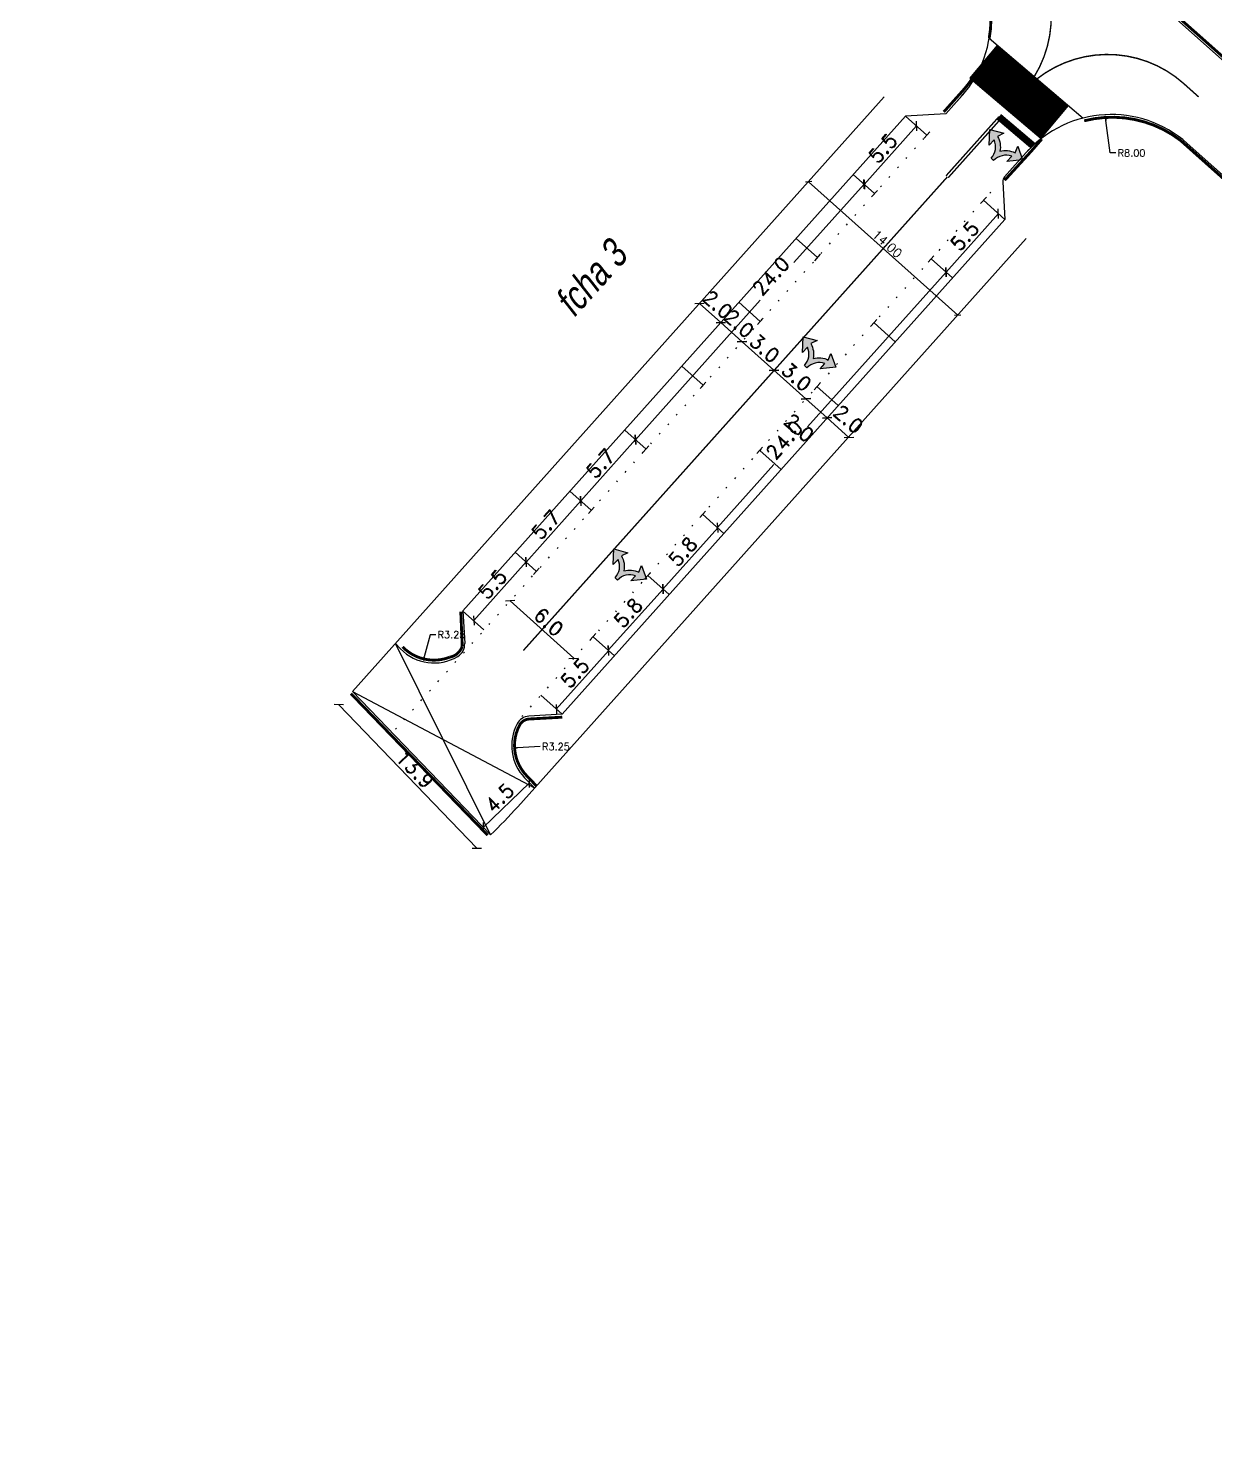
# Model space of a CAD drawing. Extents: x 183304 to 184528, y 666784 to 667526.
# Drawn here: x 184330.6 to 184413.7, y 667022.4 to 667121.3 of the extents above; entities that cross this region are included whole.
import ezdxf

# ---------------------------------------------------------------- set-up
doc = ezdxf.new("R2010")
doc.units = 0
for name, pattern in [('1-1', [2, 1, -1]), ('DOT2', [3.175, 0, -3.175]), ('zeva05_05', [1, 0.5, -0.5])]:
    doc.linetypes.add(name, pattern=pattern)
for name, color, linetype in [('D-15', 20, '1-1'), ('D-D13', 7, 'Continuous'), ('D-Dim', 7, 'Continuous'), ('d-han', 115, 'Continuous'), ('D-Kav-Parking', 9, 'DOT2'), ('D-MAAVAR', 7, 'Continuous'), ('D-Nativ', 7, '1-1'), ('D-Road', 7, 'Continuous'), ('stxt', 7, 'Continuous'), ('ZEVA-811', 8, 'zeva05_05')]:
    doc.layers.add(name, color=color, linetype=linetype)
doc.styles.add('MIR2', font='mirym.shx', dxfattribs={"width": 0.8, "oblique": 10})
doc.styles.add('r', font='romand')
doc.styles.add('ROMAND', font='romand')
doc.dimstyles.new('DDIM', dxfattribs={"dimscale": 1.35, "dimtxt": 0.75, "dimasz": 0.35, "dimexe": 0, "dimexo": 0.5, "dimgap": 0.15, "dimtad": 1, "dimdec": 1, "dimzin": 0, "dimdsep": 46, "dimtxsty": 'ROMAND', "dimblk1": 'OBLIQUE', "dimblk2": 'OBLIQUE', "dimsah": 1, "dimcen": 0.5, "dimse1": 1, "dimse2": 1, "dimadec": 0, "dimazin": 0, "dimtfac": 0.75, "dimtdec": 1, "dimtmove": 2, "dimatfit": 3, "dimldrblk": 'OBLIQUE', "dimfxl": 1, "dimtolj": 1, "dimtzin": 0, "dimarcsym": 0})
doc.dimstyles.new('RAD', dxfattribs={"dimtxt": 0.5, "dimasz": 0.4, "dimexe": 0.1, "dimexo": 0, "dimgap": 0.1, "dimtad": 1, "dimtih": 1, "dimtoh": 1, "dimzin": 0, "dimdsep": 46, "dimtxsty": 'r', "dimcen": 0.1, "dimdle": 0.3, "dimadec": 0, "dimazin": 0, "dimtfac": 0.4666666666666667, "dimtofl": 0, "dimtmove": 1, "dimatfit": 3, "dimfxl": 1, "dimtolj": 1, "dimtzin": 0, "dimarcsym": 0})
doc.dimstyles.new('tik', dxfattribs={"dimscale": 1.25, "dimtxt": 0.5, "dimasz": 0.25, "dimexe": 0, "dimexo": 0, "dimgap": 0.09, "dimtad": 1, "dimzin": 0, "dimdsep": 46, "dimtxsty": 'r', "dimblk1": 'OBLIQUE', "dimblk2": 'OBLIQUE', "dimsah": 1, "dimcen": 0.09, "dimse1": 1, "dimse2": 1, "dimclrd": 256, "dimclrt": 256, "dimadec": 0, "dimazin": 0, "dimtfac": 1, "dimtix": 1, "dimtmove": 2, "dimatfit": 3, "dimldrblk": 'OBLIQUE', "dimfxl": 1, "dimtolj": 1, "dimtzin": 0, "dimarcsym": 0})

# ---------------------------------------------------------------- blocks, each defined once
blk = doc.blocks.new('pk1')
for p, q in [((-0.2999999999592546, 2), (0.3000000000174623, 1.999999999970896)), ((0, 1.999999999970896), (0, 0))]:
    blk.add_line(p, q)
blk = doc.blocks.new('_Oblique')
at = {"color": 0, "linetype": 'ByBlock', "lineweight": -2}
blk.add_line((-0.5, -0.5), (0.5, 0.5), dxfattribs=at)
blk = doc.blocks.new('*D343')
at = {"layer": 'D-Dim', "lineweight": -2, "transparency": 16777216}
blk.add_line((184395.7377188577, 667101.2481316305), (184385.2944538977, 667110.5721837935), dxfattribs=at)
at = {"layer": 'DEFPOINTS', "color": 0, "transparency": 16777216}
for p in [(184385.1668212503, 667110.4292307586), (184385.2944538977, 667110.5721837935), (184395.6100862102, 667101.1051785953)]:
    blk.add_point(p, dxfattribs=at)
at = {"layer": 'D-Dim', "lineweight": -2, "transparency": 16777216, "xscale": 0.3125, "yscale": 0.3125, "zscale": 0.3125}
for p, rotation in [((184385.2944538977, 667110.5721837935), 138.2405903414393), ((184395.7377188577, 667101.2481316305), 318.2405903414393)]:
    blk.add_blockref('_Oblique', p, dxfattribs=dict(at, rotation=rotation))
at = {"layer": 'D-Dim', "transparency": 16777216, "insert": (184390.7991381549, 667106.2271856153), "char_height": 0.625, "attachment_point": 5, "rotation": 318.2405903414393, "style": 'r'}
blk.add_mtext('\\A1;14.00', dxfattribs=at)
blk = doc.blocks.new('DD-13RLL')
at = {"layer": 'D-D13'}
h = blk.add_hatch(color=256, dxfattribs=at)
edge = h.paths.add_edge_path()
edge.add_arc((1.408322515960874, -2.099999999999995), 1.650000000000013, 106.7310046829713, 148.5975807593116, ccw=False)
edge.add_line((0.9333225159608167, -0.5198496906939507), (0.7333225159608148, 0))
edge.add_line((0.7333225159608148, 0), (1.733322515960814, -0.5249999999999959))
edge.add_line((1.733322515960814, -0.5249999999999959), (0.9333225159608167, -1.449999999999999))
edge.add_line((0.9333225159608167, -1.449999999999999), (0.9333225159608167, -0.8999999999999968))
edge.add_arc((1.433322515960815, -2.099999999999997), 1.3, 112.6198649480403, 180)
edge.add_line((0.1333225159608151, -2.099999999999998), (-0.1333225159608151, -2.099999999999998))
edge.add_arc((-1.433322515960815, -2.099999999999997), 1.3, 0, 67.38013505195966)
edge.add_line((-0.9333225159608167, -0.8999999999999968), (-0.9333225159608167, -1.449999999999999))
edge.add_line((-0.9333225159608167, -1.449999999999999), (-1.733322515960814, -0.5249999999999959))
edge.add_line((-1.733322515960814, -0.5249999999999959), (-0.7333225159608148, 0))
edge.add_line((-0.7333225159608148, 0), (-0.9333225159608167, -0.5198496906939507))
edge.add_arc((-1.408322515960876, -2.09999999999999), 1.650000000000009, 31.40241924068829, 73.26899531702861, ccw=False)
at = {"layer": 'D-D13', "color": 7}
blk.add_lwpolyline([(-1.77635683940025e-15, -1.240274642087557, -0.1847369402133377), (0.9333225159608167, -0.5198496906939507), (0.7333225159608148, 0), (1.733322515960814, -0.5249999999999959), (0.9333225159608167, -1.449999999999999), (0.9333225159608167, -0.8999999999999968, 0.3027756377319952), (0.1333225159608151, -2.099999999999998), (-0.1333225159608151, -2.099999999999998, 0.3027756377319951), (-0.9333225159608167, -0.8999999999999968), (-0.9333225159608167, -1.449999999999999), (-1.733322515960814, -0.5249999999999959), (-0.7333225159608148, 0), (-0.9333225159608167, -0.5198496906939507, -0.1847369402133377)], format="xyb", close=True, dxfattribs=at)
blk = doc.blocks.new('*D346')
at = {"layer": 'D-Dim', "color": 0, "lineweight": -2, "transparency": 16777216}
for p, q in [((184406.4080979446, 667112.5939307857), (184406.1115457152, 667114.8745185614)), ((184406.8080979446, 667112.5939307857), (184406.4080979446, 667112.5939307857))]:
    blk.add_line(p, q, dxfattribs=at)
at = {"layer": 'D-Dim', "color": 0, "transparency": 16777216}
blk.add_solid([(184406.1776558086, 667114.8831150715), (184406.0454356217, 667114.8659220515), (184406.0599666552, 667115.2711791223)], dxfattribs=at)
at = {"layer": 'DEFPOINTS', "color": 0, "transparency": 16777216}
for p in [(184406.0599666552, 667115.2711791223), (184407.0915478549, 667107.3379679042)]:
    blk.add_point(p, dxfattribs=at)
at = {"layer": 'D-Dim', "color": 0, "transparency": 16777216, "insert": (184407.9080979447, 667112.5939307858), "char_height": 0.5, "attachment_point": 5, "style": 'r'}
blk.add_mtext('\\A1;R8.00', dxfattribs=at)
blk = doc.blocks.new('*D353')
at = {"layer": 'D-Dim', "color": 0, "lineweight": -2, "transparency": 16777216}
for p, q in [((184387.5688730279, 667151.1429420785), (184384.8624930271, 667147.5317760445)), ((184390.6212539804, 667151.1429420785), (184387.5688730279, 667151.1429420785)), ((184201.6088920196, 666903.147002746), (184201.8088920196, 666903.147002746)), ((184201.7088920196, 666903.0470027459), (184201.7088920196, 666903.247002746))]:
    blk.add_line(p, q, dxfattribs=at)
at = {"layer": 'D-Dim', "color": 0, "transparency": 16777216}
blk.add_solid([(184384.8091455539, 667147.5717571846), (184384.9158405003, 667147.4917949047), (184384.6226061876, 667147.2116912055)], dxfattribs=at)
at = {"layer": 'DEFPOINTS', "color": 0, "transparency": 16777216}
for p in [(184384.6226061876, 667147.2116912055), (184201.7088920195, 666903.1470027459)]:
    blk.add_point(p, dxfattribs=at)
at = {"layer": 'D-Dim', "color": 0, "transparency": 16777216, "insert": (184389.1450635043, 667151.4929420785), "char_height": 0.5, "attachment_point": 5, "style": 'r'}
blk.add_mtext('\\A1;R305.00', dxfattribs=at)
blk = doc.blocks.new('*D360')
at = {"layer": 'D-Dim', "color": 0, "lineweight": -2, "transparency": 16777216}
blk.add_line((184377.6497776806, 667102.0461885063), (184379.1402845443, 667100.7126258756), dxfattribs=at)
at = {"layer": 'DEFPOINTS', "color": 0, "transparency": 16777216}
for p in [(184377.4778582346, 667101.8540362155), (184379.1402845443, 667100.7126258756), (184378.9683650983, 667100.5204735849)]:
    blk.add_point(p, dxfattribs=at)
at = {"layer": 'D-Dim', "color": 0, "lineweight": -2, "transparency": 16777216, "xscale": 0.4725, "yscale": 0.4725, "zscale": 0.4725}
for p, rotation in [((184377.6497776806, 667102.0461885063), 138.180871419429), ((184379.1402845443, 667100.7126258756), 318.180871419429)]:
    blk.add_blockref('_Oblique', p, dxfattribs=dict(at, rotation=rotation))
at = {"layer": 'D-Dim', "color": 0, "transparency": 16777216, "insert": (184378.9351239778, 667101.9830624707), "char_height": 1.0125, "attachment_point": 5, "rotation": 318.180871419429, "style": 'ROMAND'}
blk.add_mtext('\\A1;2.0', dxfattribs=at)
blk = doc.blocks.new('*D361')
at = {"layer": 'D-Dim', "color": 0, "lineweight": -2, "transparency": 16777216}
blk.add_line((184379.1402845442, 667100.7126258755), (184380.6307914076, 667099.3790632451), dxfattribs=at)
at = {"layer": 'DEFPOINTS', "color": 0, "transparency": 16777216}
for p in [(184378.9683650983, 667100.5204735848), (184380.4886298808, 667099.2201710218), (184380.6307914076, 667099.3790632451)]:
    blk.add_point(p, dxfattribs=at)
at = {"layer": 'D-Dim', "color": 0, "lineweight": -2, "transparency": 16777216, "xscale": 0.4725, "yscale": 0.4725, "zscale": 0.4725}
for p, rotation in [((184379.1402845442, 667100.7126258755), 138.1808714213585), ((184380.6307914076, 667099.3790632451), 318.1808714213585)]:
    blk.add_blockref('_Oblique', p, dxfattribs=dict(at, rotation=rotation))
at = {"layer": 'D-Dim', "color": 0, "transparency": 16777216, "insert": (184380.4256308412, 667100.6494998401), "char_height": 1.0125, "attachment_point": 5, "rotation": 318.1808714213585, "style": 'ROMAND'}
blk.add_mtext('\\A1;2.0', dxfattribs=at)
blk = doc.blocks.new('*D362')
at = {"layer": 'D-Dim', "color": 0, "lineweight": -2, "transparency": 16777216}
blk.add_line((184380.6307914076, 667099.3790632453), (184382.8665517031, 667097.3787192994), dxfattribs=at)
at = {"layer": 'DEFPOINTS', "color": 0, "transparency": 16777216}
for p in [(184380.4848011703, 667099.2158917182), (184382.8665517034, 667097.3787192997), (184382.8665517031, 667097.3787192994)]:
    blk.add_point(p, dxfattribs=at)
at = {"layer": 'D-Dim', "color": 0, "lineweight": -2, "transparency": 16777216, "xscale": 0.4725, "yscale": 0.4725, "zscale": 0.4725}
for p, rotation in [((184380.6307914076, 667099.3790632453), 138.1808714213585), ((184382.8665517031, 667097.3787192994), 318.1808714213585)]:
    blk.add_blockref('_Oblique', p, dxfattribs=dict(at, rotation=rotation))
at = {"layer": 'D-Dim', "color": 0, "transparency": 16777216, "insert": (184382.2212528124, 667098.9070896421), "char_height": 1.0125, "attachment_point": 5, "rotation": 318.1808714213585, "style": 'ROMAND'}
blk.add_mtext('\\A1;3.0', dxfattribs=at)
blk = doc.blocks.new('*D363')
at = {"layer": 'D-Dim', "color": 0, "lineweight": -2, "transparency": 16777216}
blk.add_line((184382.8665517031, 667097.3787192993), (184385.1023119985, 667095.3783753536), dxfattribs=at)
at = {"layer": 'DEFPOINTS', "color": 0, "transparency": 16777216}
for p in [(184382.8665517034, 667097.3787192997), (184385.1023119988, 667095.378375354), (184385.1023119985, 667095.3783753536)]:
    blk.add_point(p, dxfattribs=at)
at = {"layer": 'D-Dim', "color": 0, "lineweight": -2, "transparency": 16777216, "xscale": 0.4725, "yscale": 0.4725, "zscale": 0.4725}
for p, rotation in [((184382.8665517031, 667097.3787192993), 138.1808714213585), ((184385.1023119985, 667095.3783753536), 318.1808714213585)]:
    blk.add_blockref('_Oblique', p, dxfattribs=dict(at, rotation=rotation))
at = {"layer": 'D-Dim', "color": 0, "transparency": 16777216, "insert": (184384.4570131078, 667096.9067456963), "char_height": 1.0125, "attachment_point": 5, "rotation": 318.1808714213585, "style": 'ROMAND'}
blk.add_mtext('\\A1;3.0', dxfattribs=at)
blk = doc.blocks.new('*D364')
at = {"layer": 'D-Dim', "color": 0, "lineweight": -2, "transparency": 16777216}
blk.add_line((184385.1023119984, 667095.3783753536), (184386.5928188623, 667094.0448127228), dxfattribs=at)
at = {"layer": 'DEFPOINTS', "color": 0, "transparency": 16777216}
for p in [(184385.1023119988, 667095.378375354), (184386.5928188626, 667094.0448127233), (184386.5928188623, 667094.0448127228)]:
    blk.add_point(p, dxfattribs=at)
at = {"layer": 'D-Dim', "color": 0, "lineweight": -2, "transparency": 16777216, "xscale": 0.4725, "yscale": 0.4725, "zscale": 0.4725}
for p, rotation in [((184385.1023119984, 667095.3783753536), 138.1808714213585), ((184386.5928188623, 667094.0448127228), 318.1808714213585)]:
    blk.add_blockref('_Oblique', p, dxfattribs=dict(at, rotation=rotation))
at = {"layer": 'D-Dim', "color": 0, "transparency": 16777216, "insert": (184384.6323564832, 667093.3533696587), "char_height": 1.0125, "attachment_point": 5, "rotation": 318.1808714213585, "style": 'ROMAND'}
blk.add_mtext('\\A1;2.0', dxfattribs=at)
blk = doc.blocks.new('*D365')
at = {"layer": 'D-Dim', "color": 0, "lineweight": -2, "transparency": 16777216}
blk.add_line((184386.5928188624, 667094.044812723), (184388.113648161, 667092.684120485), dxfattribs=at)
at = {"layer": 'DEFPOINTS', "color": 0, "transparency": 16777216}
for p in [(184386.5928188626, 667094.0448127233), (184388.113648161, 667092.684120485), (184388.1143362916, 667092.6848896003)]:
    blk.add_point(p, dxfattribs=at)
at = {"layer": 'D-Dim', "color": 0, "lineweight": -2, "transparency": 16777216, "xscale": 0.4725, "yscale": 0.4725, "zscale": 0.4725}
for p, rotation in [((184386.5928188624, 667094.044812723), 138.1808714213585), ((184388.113648161, 667092.684120485), 318.1808714213585)]:
    blk.add_blockref('_Oblique', p, dxfattribs=dict(at, rotation=rotation))
at = {"layer": 'D-Dim', "color": 0, "transparency": 16777216, "insert": (184388.0796359278, 667093.9597764784), "char_height": 1.0125, "attachment_point": 5, "rotation": 318.1808714213585, "style": 'ROMAND'}
blk.add_mtext('\\A1;2.0', dxfattribs=at)
blk = doc.blocks.new('*D448')
at = {"layer": 'D-Dim', "color": 0, "lineweight": -2, "transparency": 16777216}
blk.add_line((184394.9125203037, 667104.2475173505), (184398.5798789123, 667108.3453068408), dxfattribs=at)
at = {"layer": 'DEFPOINTS', "color": 0, "transparency": 16777216}
for p in [(184398.5798789123, 667108.3453068408), (184399.0289761338, 667107.94338269), (184395.3616175252, 667103.8455931996)]:
    blk.add_point(p, dxfattribs=at)
at = {"layer": 'D-Dim', "color": 0, "lineweight": -2, "transparency": 16777216, "xscale": 0.4725, "yscale": 0.4725, "zscale": 0.4725}
for p, rotation in [((184398.5798789123, 667108.3453068408), 48.17272256495676), ((184394.9125203037, 667104.2475173505), 228.1727225649568)]:
    blk.add_blockref('_Oblique', p, dxfattribs=dict(at, rotation=rotation))
at = {"layer": 'D-Dim', "color": 0, "transparency": 16777216, "insert": (184396.2180684561, 667106.7690684707), "char_height": 1.0125, "attachment_point": 5, "rotation": 48.172722564956764, "style": 'ROMAND'}
blk.add_mtext('\\A1;5.5', dxfattribs=at)
blk = doc.blocks.new('*D392')
at = {"layer": 'D-Dim', "color": 0, "lineweight": -2, "transparency": 16777216}
blk.add_line((184367.6205879326, 667073.6501768798), (184371.2879465412, 667077.7479663702), dxfattribs=at)
at = {"layer": 'DEFPOINTS', "color": 0, "transparency": 16777216}
for p in [(184371.2879465412, 667077.7479663702), (184371.7370437628, 667077.3460422192), (184368.0696851542, 667073.2482527288)]:
    blk.add_point(p, dxfattribs=at)
at = {"layer": 'D-Dim', "color": 0, "lineweight": -2, "transparency": 16777216, "xscale": 0.4725, "yscale": 0.4725, "zscale": 0.4725}
for p, rotation in [((184371.2879465412, 667077.7479663702), 48.17272256495676), ((184367.6205879326, 667073.6501768798), 228.1727225649568)]:
    blk.add_blockref('_Oblique', p, dxfattribs=dict(at, rotation=rotation))
at = {"layer": 'D-Dim', "color": 0, "transparency": 16777216, "insert": (184368.9261360849, 667076.171728), "char_height": 1.0125, "attachment_point": 5, "rotation": 48.172722564956764, "style": 'ROMAND'}
blk.add_mtext('\\A1;5.5', dxfattribs=at)
blk = doc.blocks.new('*D393')
at = {"layer": 'D-Dim', "color": 0, "lineweight": -2, "transparency": 16777216}
for p, q in [((184394.9125202935, 667104.2475173598), (184385.2224759962, 667093.4166658041)), ((184378.9114710565, 667086.3626673317), (184382.8628336714, 667090.7792231918))]:
    blk.add_line(p, q, dxfattribs=at)
at = {"layer": 'DEFPOINTS', "color": 0, "transparency": 16777216}
for p in [(184394.9125203038, 667104.2475173506), (184394.9125202935, 667104.2475173598), (184378.9114710668, 667086.3626673225)]:
    blk.add_point(p, dxfattribs=at)
at = {"layer": 'D-Dim', "color": 0, "lineweight": -2, "transparency": 16777216, "xscale": 0.4725, "yscale": 0.4725, "zscale": 0.4725}
for p, rotation in [((184394.9125202935, 667104.2475173598), 48.18193857000025), ((184378.9114710565, 667086.3626673317), 228.1819385700003)]:
    blk.add_blockref('_Oblique', p, dxfattribs=dict(at, rotation=rotation))
at = {"layer": 'D-Dim', "color": 0, "transparency": 16777216, "insert": (184383.5969808496, 667092.496675902), "char_height": 1.0125, "attachment_point": 5, "rotation": 48.18193857000025, "style": 'ROMAND'}
blk.add_mtext('\\A1;24.0', dxfattribs=at)
blk = doc.blocks.new('*D394')
at = {"layer": 'D-Dim', "color": 0, "lineweight": -2, "transparency": 16777216}
for p, q in [((184389.1712756712, 667110.4039048743), (184384.2603939892, 667104.9150716645)), ((184373.1685241057, 667092.5178225106), (184381.9007025419, 667102.2776730016))]:
    blk.add_line(p, q, dxfattribs=at)
at = {"layer": 'DEFPOINTS', "color": 0, "transparency": 16777216}
for p in [(184388.4158370061, 667111.0797989597), (184389.1712756712, 667110.4039048743), (184372.4130854406, 667093.193716596)]:
    blk.add_point(p, dxfattribs=at)
at = {"layer": 'D-Dim', "color": 0, "lineweight": -2, "transparency": 16777216, "xscale": 0.4725, "yscale": 0.4725, "zscale": 0.4725}
for p, rotation in [((184389.1712756712, 667110.4039048743), 48.18087142178092), ((184373.1685241057, 667092.5178225106), 228.1808714217809)]:
    blk.add_blockref('_Oblique', p, dxfattribs=dict(at, rotation=rotation))
at = {"layer": 'D-Dim', "color": 0, "transparency": 16777216, "insert": (184382.6597653602, 667103.9728485317), "char_height": 1.0125, "attachment_point": 5, "rotation": 48.180871421780914, "style": 'ROMAND'}
blk.add_mtext('\\A1;24.0', dxfattribs=at)
blk = doc.blocks.new('*D395')
at = {"layer": 'D-Dim', "color": 0, "lineweight": -2, "transparency": 16777216}
blk.add_line((184364.3886863984, 667081.240366139), (184368.8389001917, 667077.21599076), dxfattribs=at)
at = {"layer": 'DEFPOINTS', "color": 0, "transparency": 16777216}
for p in [(184364.3531111499, 667081.2010265032), (184368.8033249433, 667077.1766511243), (184368.8389001917, 667077.21599076)]:
    blk.add_point(p, dxfattribs=at)
at = {"layer": 'D-Dim', "color": 0, "lineweight": -2, "transparency": 16777216, "xscale": 0.4725, "yscale": 0.4725, "zscale": 0.4725}
for p, rotation in [((184364.3886863984, 667081.240366139), 137.8766279136039), ((184368.8389001917, 667077.21599076), 317.8766279136039)]:
    blk.add_blockref('_Oblique', p, dxfattribs=dict(at, rotation=rotation))
at = {"layer": 'D-Dim', "color": 0, "transparency": 16777216, "insert": (184367.0891726367, 667079.7538599538), "char_height": 1.0125, "attachment_point": 5, "rotation": 317.8766279136039, "style": 'ROMAND'}
blk.add_mtext('\\A1;6.0', dxfattribs=at)
blk = doc.blocks.new('*D449')
at = {"layer": 'D-Dim', "color": 0, "lineweight": -2, "transparency": 16777216}
blk.add_line((184362.5053953295, 667065.3747181178), (184365.7441029166, 667068.4989443279), dxfattribs=at)
at = {"layer": 'DEFPOINTS', "color": 0, "transparency": 16777216}
for p in [(184365.6426585974, 667068.6041058829), (184365.7441029166, 667068.4989443279), (184362.4039510103, 667065.4798796726)]:
    blk.add_point(p, dxfattribs=at)
at = {"layer": 'D-Dim', "color": 0, "lineweight": -2, "transparency": 16777216, "xscale": 0.4725, "yscale": 0.4725, "zscale": 0.4725}
for p, rotation in [((184365.7441029166, 667068.4989443279), 43.96925029997447), ((184362.5053953295, 667065.3747181178), 223.9692502999745)]:
    blk.add_blockref('_Oblique', p, dxfattribs=dict(at, rotation=rotation))
at = {"layer": 'D-Dim', "color": 0, "transparency": 16777216, "insert": (184363.6326836923, 667067.446927463), "char_height": 1.0125, "attachment_point": 5, "rotation": 43.96925029997447, "style": 'ROMAND'}
blk.add_mtext('\\A1;4.5', dxfattribs=at)
blk = doc.blocks.new('*D450')
at = {"layer": 'D-Dim', "color": 0, "lineweight": -2, "transparency": 16777216}
blk.add_line((184362.0592394322, 667063.9258138465), (184352.3927164455, 667073.9645281333), dxfattribs=at)
at = {"layer": 'DEFPOINTS', "color": 0, "transparency": 16777216}
for p in [(184353.3480594948, 667074.8844512712), (184352.3927164455, 667073.9645281333), (184363.0145824815, 667064.8457369844)]:
    blk.add_point(p, dxfattribs=at)
at = {"layer": 'D-Dim', "color": 0, "lineweight": -2, "transparency": 16777216, "xscale": 0.4725, "yscale": 0.4725, "zscale": 0.4725}
for p, rotation in [((184352.3927164455, 667073.9645281333), 133.917929533814), ((184362.0592394322, 667063.9258138465), 313.917929533814)]:
    blk.add_blockref('_Oblique', p, dxfattribs=dict(at, rotation=rotation))
at = {"layer": 'D-Dim', "color": 0, "transparency": 16777216, "insert": (184357.7365147255, 667069.4367793216), "char_height": 1.0125, "attachment_point": 5, "rotation": 313.917929533814, "style": 'ROMAND'}
blk.add_mtext('\\A1;13.9', dxfattribs=at)
blk = doc.blocks.new('*D396')
at = {"layer": 'D-Dim', "color": 0, "lineweight": -2, "transparency": 16777216}
blk.add_line((184371.2585078786, 667077.7753547351), (184375.0950142271, 667082.0621445128), dxfattribs=at)
at = {"layer": 'DEFPOINTS', "color": 0, "transparency": 16777216}
for p in [(184375.0950142271, 667082.0621445128), (184375.5441114487, 667081.6602203618), (184371.7076051002, 667077.3734305841)]:
    blk.add_point(p, dxfattribs=at)
at = {"layer": 'D-Dim', "color": 0, "lineweight": -2, "transparency": 16777216, "xscale": 0.4725, "yscale": 0.4725, "zscale": 0.4725}
for p, rotation in [((184375.0950142271, 667082.0621445128), 48.1727225647419), ((184371.2585078786, 667077.7753547351), 228.1727225647419)]:
    blk.add_blockref('_Oblique', p, dxfattribs=dict(at, rotation=rotation))
at = {"layer": 'D-Dim', "color": 0, "transparency": 16777216, "insert": (184372.6486299009, 667080.3914059991), "char_height": 1.0125, "attachment_point": 5, "rotation": 48.1727225647419, "style": 'ROMAND'}
blk.add_mtext('\\A1;5.8', dxfattribs=at)
blk = doc.blocks.new('*D397')
at = {"layer": 'D-Dim', "color": 0, "lineweight": -2, "transparency": 16777216}
blk.add_line((184365.5004776055, 667083.948512429), (184369.3346152046, 667088.2326554417), dxfattribs=at)
at = {"layer": 'DEFPOINTS', "color": 0, "transparency": 16777216}
for p in [(184369.3346152046, 667088.2326554417), (184369.7837124262, 667087.8307312907), (184365.9495748271, 667083.546588278)]:
    blk.add_point(p, dxfattribs=at)
at = {"layer": 'D-Dim', "color": 0, "lineweight": -2, "transparency": 16777216, "xscale": 0.4725, "yscale": 0.4725, "zscale": 0.4725}
for p, rotation in [((184369.3346152046, 667088.2326554417), 48.17272256485176), ((184365.5004776055, 667083.948512429), 228.1727225648518)]:
    blk.add_blockref('_Oblique', p, dxfattribs=dict(at, rotation=rotation))
at = {"layer": 'D-Dim', "color": 0, "transparency": 16777216, "insert": (184366.8894152531, 667086.5632403104), "char_height": 1.0125, "attachment_point": 5, "rotation": 48.17272256485176, "style": 'ROMAND'}
blk.add_mtext('\\A1;5.7', dxfattribs=at)
blk = doc.blocks.new('*D398')
at = {"layer": 'D-Dim', "color": 0, "lineweight": -2, "transparency": 16777216}
blk.add_line((184361.84630397, 667079.865455407), (184365.5136625786, 667083.9632448973), dxfattribs=at)
at = {"layer": 'DEFPOINTS', "color": 0, "transparency": 16777216}
for p in [(184365.5136625786, 667083.9632448973), (184365.9627598003, 667083.5613207463), (184362.2954011916, 667079.463531256)]:
    blk.add_point(p, dxfattribs=at)
at = {"layer": 'D-Dim', "color": 0, "lineweight": -2, "transparency": 16777216, "xscale": 0.4725, "yscale": 0.4725, "zscale": 0.4725}
for p, rotation in [((184365.5136625786, 667083.9632448973), 48.17272256495676), ((184361.84630397, 667079.865455407), 228.1727225649568)]:
    blk.add_blockref('_Oblique', p, dxfattribs=dict(at, rotation=rotation))
at = {"layer": 'D-Dim', "color": 0, "transparency": 16777216, "insert": (184363.1518521223, 667082.387006527), "char_height": 1.0125, "attachment_point": 5, "rotation": 48.172722564956764, "style": 'ROMAND'}
blk.add_mtext('\\A1;5.5', dxfattribs=at)
blk = doc.blocks.new('*D451')
at = {"layer": 'D-Dim', "color": 0, "lineweight": -2, "transparency": 16777216}
blk.add_line((184366.4979853774, 667071.0350222945), (184364.9005149205, 667070.9450882106), dxfattribs=at)
at = {"layer": 'D-Dim', "color": 0, "transparency": 16777216}
blk.add_solid([(184364.896767667, 667071.0116494796), (184364.904262174, 667070.8785269416), (184364.5011473063, 667070.9226046896)], dxfattribs=at)
at = {"layer": 'DEFPOINTS', "color": 0, "transparency": 16777216}
for p in [(184364.5011473063, 667070.9226046896), (184367.7460091718, 667071.1052832975)]:
    blk.add_point(p, dxfattribs=at)
at = {"layer": 'D-Dim', "color": 0, "transparency": 16777216, "insert": (184367.5979853774, 667071.0350222944), "char_height": 0.5, "attachment_point": 5, "style": 'r'}
blk.add_mtext('\\A1;R3.25', dxfattribs=at)
blk = doc.blocks.new('*D399')
at = {"layer": 'D-Dim', "color": 0, "lineweight": -2, "transparency": 16777216}
for p, q in [((184358.7851416271, 667078.8634772002), (184358.3745509721, 667077.3170570392)), ((184359.1851416271, 667078.8634772002), (184358.7851416271, 667078.8634772002))]:
    blk.add_line(p, q, dxfattribs=at)
at = {"layer": 'D-Dim', "color": 0, "transparency": 16777216}
blk.add_solid([(184358.3101167988, 667077.3341649831), (184358.4389851455, 667077.2999490952), (184358.2719033084, 667076.9304519991)], dxfattribs=at)
at = {"layer": 'DEFPOINTS', "color": 0, "transparency": 16777216}
for p in [(184359.1059155763, 667080.071617951), (184358.2719033084, 667076.9304519991)]:
    blk.add_point(p, dxfattribs=at)
at = {"layer": 'D-Dim', "color": 0, "transparency": 16777216, "insert": (184360.285141627, 667078.8634772002), "char_height": 0.5, "attachment_point": 5, "style": 'r'}
blk.add_mtext('\\A1;R3.25', dxfattribs=at)
blk = doc.blocks.new('*D400')
at = {"layer": 'D-Dim', "color": 0, "lineweight": -2, "transparency": 16777216}
blk.add_line((184389.1884541596, 667110.3895846828), (184392.8558127682, 667114.487374173), dxfattribs=at)
at = {"layer": 'DEFPOINTS', "color": 0, "transparency": 16777216}
for p in [(184392.8558127682, 667114.487374173), (184393.3049099898, 667114.085450022), (184389.6375513813, 667109.9876605318)]:
    blk.add_point(p, dxfattribs=at)
at = {"layer": 'D-Dim', "color": 0, "lineweight": -2, "transparency": 16777216, "xscale": 0.4725, "yscale": 0.4725, "zscale": 0.4725}
for p, rotation in [((184392.8558127682, 667114.487374173), 48.17272256495676), ((184389.1884541596, 667110.3895846828), 228.1727225649568)]:
    blk.add_blockref('_Oblique', p, dxfattribs=dict(at, rotation=rotation))
at = {"layer": 'D-Dim', "color": 0, "transparency": 16777216, "insert": (184390.4940023119, 667112.911135803), "char_height": 1.0125, "attachment_point": 5, "rotation": 48.172722564956764, "style": 'ROMAND'}
blk.add_mtext('\\A1;5.5', dxfattribs=at)
blk = doc.blocks.new('*D401')
at = {"layer": 'D-Dim', "color": 0, "lineweight": -2, "transparency": 16777216}
blk.add_line((184369.3299637689, 667088.237751556), (184373.164101368, 667092.5218945687), dxfattribs=at)
at = {"layer": 'DEFPOINTS', "color": 0, "transparency": 16777216}
for p in [(184373.164101368, 667092.5218945687), (184373.6131985897, 667092.1199704176), (184369.7790609906, 667087.8358274049)]:
    blk.add_point(p, dxfattribs=at)
at = {"layer": 'D-Dim', "color": 0, "lineweight": -2, "transparency": 16777216, "xscale": 0.4725, "yscale": 0.4725, "zscale": 0.4725}
for p, rotation in [((184373.164101368, 667092.5218945687), 48.17272256485176), ((184369.3299637689, 667088.237751556), 228.1727225648518)]:
    blk.add_blockref('_Oblique', p, dxfattribs=dict(at, rotation=rotation))
at = {"layer": 'D-Dim', "color": 0, "transparency": 16777216, "insert": (184370.7189014166, 667090.8524794374), "char_height": 1.0125, "attachment_point": 5, "rotation": 48.17272256485176, "style": 'ROMAND'}
blk.add_mtext('\\A1;5.7', dxfattribs=at)
blk = doc.blocks.new('*D402')
at = {"layer": 'D-Dim', "color": 0, "lineweight": -2, "transparency": 16777216}
blk.add_line((184375.0932956345, 667082.0602242122), (184378.9298019831, 667086.3470139902), dxfattribs=at)
at = {"layer": 'DEFPOINTS', "color": 0, "transparency": 16777216}
for p in [(184378.9298019831, 667086.3470139902), (184379.3788992047, 667085.9450898392), (184375.5423928561, 667081.6583000612)]:
    blk.add_point(p, dxfattribs=at)
at = {"layer": 'D-Dim', "color": 0, "lineweight": -2, "transparency": 16777216, "xscale": 0.4725, "yscale": 0.4725, "zscale": 0.4725}
for p, rotation in [((184378.9298019831, 667086.3470139902), 48.1727225647419), ((184375.0932956345, 667082.0602242122), 228.1727225647419)]:
    blk.add_blockref('_Oblique', p, dxfattribs=dict(at, rotation=rotation))
at = {"layer": 'D-Dim', "color": 0, "transparency": 16777216, "insert": (184376.4834176569, 667084.6762754762), "char_height": 1.0125, "attachment_point": 5, "rotation": 48.1727225647419, "style": 'ROMAND'}
blk.add_mtext('\\A1;5.8', dxfattribs=at)

msp = doc.modelspace()

# ---------------------------------------------------------------- linework, layer by layer
at = {"layer": 'D-15', "const_width": 0.2, "flags": 128}
for points in [[(184403.7059153237, 667128.7312485242), (184416.9952346026, 667116.9349415147)], [(184426.3569052999, 667100.0815795728), (184411.3448715915, 667113.4651451493)], [(184353.2417635389, 667074.7378550624), (184362.8152740409, 667064.8278656648)]]:
    msp.add_lwpolyline(points, dxfattribs=at)
for points in [[(184397.9376900933, 667120.6194738141, 0.06407441732350506), (184398.0374539728, 667122.4670268762, 0.06407441732350506)], [(184394.758153047, 667115.4689933311), (184396.0917156771, 667116.9595001943, 0.0316268978028741), (184396.7012741771, 667117.7342176912, 0.0316268978028741)], [(184411.3448715915, 667113.4651451493, 0.2312803817717906), (184404.5894480269, 667114.8446552161, 0.1241995271753059)], [(184360.9318978117, 667080.4865247482), (184361.0366477529, 667078.0654262004, -0.2773228706461112), (184360.1481227847, 667077.2883596304, -0.3016903947406786), (184356.8545955087, 667078.0188761195)], [(184368.0361076127, 667073.0921048718), (184365.7164957307, 667072.9631952577, 0.2620530661735637), (184365.0550647849, 667072.5410124874, 0.3249181508833404), (184365.5489901952, 667068.9897201061), (184366.2386884768, 667068.2734662882)]]:
    msp.add_lwpolyline(points, format="xyb", dxfattribs=at)
at = {"layer": 'D-15', "const_width": 0.2}
msp.add_lwpolyline([(184401.619151547, 667113.561772027, 0.09588197221947302), (184401.619151547, 667113.561772027), (184400.8613376416, 667112.6920997777), (184399.0198397929, 667110.6782714183)], format="xyb", dxfattribs=at)
at = {"layer": 'D-Dim'}
for p, q in [((184393.5736411033, 667113.8451302048), (184392.0831342399, 667115.1786928349)), ((184389.9063438699, 667109.7462363294), (184388.4158370064, 667111.0797989595)), ((184391.3623560125, 667099.3756668553), (184389.8718491487, 667100.7092294858)), ((184387.3616681211, 667094.9041462642), (184385.8711612573, 667096.2377088948)), ((184383.3609802297, 667090.4326256731), (184381.8704733659, 667091.7661883037)), ((184370.0695997419, 667087.5749467319), (184368.5790928783, 667088.9085093624)), ((184379.3602923383, 667085.9611050821), (184377.8697854745, 667087.2946677126)), ((184366.22060714, 667083.3076675003), (184364.7301002764, 667084.6412301308)), ((184366.22060714, 667083.3076675005), (184364.7301002764, 667084.6412301309)), ((184362.5533099062, 667079.2087736254), (184361.0628030426, 667080.5423362559)), ((184371.6923072132, 667077.3906906159), (184370.2018003494, 667078.7242532464)), ((184371.6923072132, 667077.3906906159), (184370.2018003496, 667078.7242532462)), ((184371.6923072131, 667077.3906906159), (184370.2018003496, 667078.7242532462)), ((184368.0250099795, 667073.2917967407), (184366.5345031159, 667074.6253593711))]:
    msp.add_line(p, q, dxfattribs=at)
at = {"layer": 'd-han'}
for p, q in [((184397.5384078949, 667109.2780497054), (184399.028914759, 667107.9444870747)), ((184393.8711106613, 667105.1791558302), (184395.3616175253, 667103.8455931995))]:
    msp.add_line(p, q, dxfattribs=at)
at = {"layer": 'D-Kav-Parking', "ltscale": 0.25}
for p, q in [((184356.3551335187, 667072.2464532894), (184393.5736411033, 667113.8451302048)), ((184398.0451616945, 667109.8444423137), (184365.1692031982, 667073.099380125))]:
    msp.add_line(p, q, dxfattribs=at)
at = {"layer": 'D-MAAVAR'}
for p, q in [((184397.9376900933, 667120.6194738141, 19), (184404.5182086571, 667115.0364032971, 19)), ((184397.9376900933, 667120.6194738141, 19), (184404.5182086573, 667115.0364032971, 19)), ((184396.8143403175, 667117.6382896531, 19), (184401.5766608291, 667113.5978221762, 19)), ((184397.6734425462, 667116.909406621, 19), (184401.5766608291, 667113.5978221761, 19))]:
    msp.add_line(p, q, dxfattribs=at)
at = {"layer": 'D-MAAVAR', "const_width": 0.5, "elevation": 19, "flags": 128}
msp.add_lwpolyline([(184398.6131980264, 667115.128530132), (184401.0084365237, 667113.0963520742)], dxfattribs=at)
at = {"layer": 'D-Nativ', "const_width": 0.1, "flags": 128}
for points in [[(184401.094553307, 667117.9411149942, 0.2726189152779098), (184401.2550293055, 667126.0598253143, 0.2726189152779098)], [(184401.2839903905, 667117.7803920079, -0.3638344380823364), (184411.560391945, 667117.4515416885), (184412.5987168841, 667116.5225480886)]]:
    msp.add_lwpolyline(points, format="xyb", dxfattribs=at)
at = {"layer": 'D-Nativ', "linetype": 'Continuous', "const_width": 0.1, "flags": 128}
for points in [[(184394.9154975798, 667110.9956549527), (184398.6114437853, 667115.1265694379)], [(184395.0645482662, 667110.8622986898), (184398.7640029539, 667114.9971345632)]]:
    msp.add_lwpolyline(points, dxfattribs=at)
at = {"layer": 'D-Nativ', "const_width": 0.1, "flags": 128}
msp.add_lwpolyline([(184365.3162094864, 667077.7629135349), (184395.0121751298, 667110.9238523287)], dxfattribs=at)
at = {"layer": 'D-Road'}
for p, q in [((184418.927035296, 667114.958656053), (184410.8337754861, 667122.1478767875)), ((184353.3480594948, 667074.8844512712), (184390.5926273762, 667116.5122554654)), ((184394.9072037334, 667115.335637068), (184396.0017804257, 667116.5590322318)), ((184394.9072037334, 667115.335637068), (184392.0831342399, 667115.1786928349)), ((184368.0250099794, 667073.2917967406), (184399.028914759, 667107.9444870746)), ((184364.9247502514, 667066.827189675), (184400.5194216226, 667106.6109244442)), ((184361.0800429059, 667080.5269116792), (184361.2060468935, 667078.2595839124)), ((184356.7105286906, 667077.8801506644), (184356.3568996098, 667078.2473955684)), ((184353.3480594948, 667074.8844512712), (184363.0145824815, 667064.8457369844)), ((184368.0250099795, 667073.2917967407), (184365.7053980976, 667073.1628871269)), ((184365.4049233771, 667068.850994651), (184366.0946216587, 667068.1347408331))]:
    msp.add_line(p, q, dxfattribs=at)
at = {"layer": 'D-Road', "flags": 128}
for points in [[(184394.9072037334, 667115.335637068), (184396.2407663634, 667116.8261439312)], [(184392.0831342399, 667115.1786928349), (184361.0800429059, 667080.5269116792)], [(184426.5286098717, 667100.1808260521), (184411.8006274138, 667113.2636529173)]]:
    msp.add_lwpolyline(points, dxfattribs=at)
msp.add_lwpolyline([(184400.7122869552, 667112.8254560408), (184399.0100654576, 667110.9229036089, 0.1989123673243522), (184398.8834625011, 667110.5617688685), (184399.028914759, 667107.9444870747)], format="xyb", dxfattribs=at)
at = {"layer": 'D-Road'}
for centre, radius, start, end in [((184390.0397529711, 667121.8932827538), 8.000000000074643, 318.1808714213585, 48.38540138352044), ((184406.4876936099, 667107.2826217022), 8, 48.38490943133659, 138.1808714224704), ((184359.0516144851, 667080.1344393111), 3.25, 223.9179295286828, 300.9149953693578), ((184360.2075875486, 667078.2040957467), 1, 300.9149953693578, 3.180871417291432), ((184365.7608862634, 667072.1644277818), 1, 93.18087142385873, 151.918249875863), ((184367.7460091718, 667071.1052832975), 3.25, 151.918249875863, 223.9179295275262), ((184337.3503732713, 667091.4980983362), 37.00000000005749, 313.917929529884, 318.1808714224704)]:
    msp.add_arc(centre, radius, start, end, dxfattribs=at)
at = {"layer": 'stxt'}
for p, q in [((184363.0145824815, 667064.8457369844), (184356.3568996098, 667078.2473955684)), ((184353.3512220904, 667074.8879860662), (184366.0946216587, 667068.1347408333))]:
    msp.add_line(p, q, dxfattribs=at)
at = {"layer": 'ZEVA-811', "const_width": 3}
msp.add_lwpolyline([(184402.5617245323, 667114.7427912786), (184397.4933566541, 667118.9874623641)], dxfattribs=at)

# ---------------------------------------------------------------- block references
at = {"layer": 'D-Dim'}
for p, rotation in [((184392.0831342399, 667115.1786928349), 228.1808714220586), ((184388.4158370064, 667111.0797989595), 228.1808714220586), ((184399.0283932541, 667107.9439041949), 48.1808714219609), ((184384.415149115, 667106.6082783685), 228.1808714220586), ((184395.3616175253, 667103.8455931995), 48.1808714219609), ((184380.4144612236, 667102.1367577775), 228.1808714220586), ((184391.3623560127, 667099.375666855), 48.1808714219609), ((184376.4137733322, 667097.6652371865), 228.1808714220586), ((184387.3616681211, 667094.9041462642), 48.1808714219609), ((184372.4130854408, 667093.1937165955), 228.1808714220586), ((184383.36098023, 667090.4326256729), 48.1808714219609), ((184368.5790928783, 667088.9085093624), 228.1808714220586), ((184379.3602923383, 667085.9611050821), 48.1808714219609), ((184364.7301002764, 667084.6412301308), 228.1808714220586), ((184375.5206158294, 667081.6724709712), 48.1808714219609), ((184371.6923072133, 667077.3906906157), 48.1808714219609)]:
    msp.add_blockref('pk1', p, dxfattribs=dict(at, rotation=rotation))
at = {"layer": 'D-MAAVAR', "xscale": 0.9000000000042047, "yscale": 0.9000000000042047, "zscale": 0.9000000000042047, "rotation": 316.9542285784663}
for p in [(184399.4495622217, 667113.5240845178), (184386.3759724114, 667099.0105611006), (184373.1145755337, 667084.156979498)]:
    msp.add_blockref('DD-13RLL', p, dxfattribs=at)

# ---------------------------------------------------------------- texts
at = {"layer": 'stxt', "style": 'MIR2', "oblique": 10, "width": 0.8}
msp.add_text('fcha 3', height=2, rotation=48.05261168518579, dxfattribs=at).set_placement((184368.8312781273, 667100.976523754))

# ---------------------------------------------------------------- dimensions: what is measured, and where the dimension line sits
at = {"layer": 'D-Dim'}
for center, mpoint, picture, middle in [((184201.7088920195, 666903.1470027459), (184384.6226061876, 667147.2116912055), '*D353', (184387.5688730281, 667151.1429420785)), ((184407.0915478549, 667107.3379679042), (184406.0599666552, 667115.2711791223), '*D346', (184406.4080979447, 667112.5939307857)), ((184359.1059155763, 667080.071617951), (184358.2719033084, 667076.9304519991), '*D399', (184358.785141627, 667078.8634772002)), ((184367.7460091718, 667071.1052832975), (184364.5011473063, 667070.9226046896), '*D451', (184366.4979853774, 667071.0350222945))]:
    dim = msp.add_radius_dim(center=center, mpoint=mpoint, dimstyle='RAD', dxfattribs=at)
    dim.commit()
    dim.dimension.update_dxf_attribs({"geometry": picture, "text_midpoint": middle, "dimtype": 164})
for p1, p2, distance, dimstyle, picture, middle in [((184389.6375513813, 667109.9876605317), (184393.3049099898, 667114.085450022), 0.602686765744331, 'DDIM', '*D400', (184390.4940023119, 667112.911135803)), ((184395.6100862102, 667101.1051785953), (184385.1668212502, 667110.4292307585), -0.1916394086349028, 'tik', '*D343', (184390.7991381549, 667106.2271856153)), ((184395.3616175252, 667103.8455931996), (184399.0289761338, 667107.94338269), 0.6026867655799473, 'DDIM', '*D448', (184396.2180684561, 667106.7690684707)), ((184377.4778582345, 667101.8540362153), (184378.9683650982, 667100.5204735848), 0.25783482855867834, 'DDIM', '*D360', (184378.9351239778, 667101.9830624707)), ((184369.7790609906, 667087.835827405), (184373.6131985897, 667092.1199704177), 0.6026867658310787, 'DDIM', '*D401', (184370.7189014166, 667090.8524794374)), ((184365.9495748271, 667083.546588278), (184369.7837124262, 667087.8307312907), 0.602686765744331, 'DDIM', '*D397', (184366.8894152531, 667086.5632403104)), ((184375.5423928561, 667081.6583000614), (184379.3788992047, 667085.9450898392), 0.6026867657443309, 'DDIM', '*D402', (184376.4834176569, 667084.6762754762)), ((184362.2954011916, 667079.4635312558), (184365.9627598002, 667083.5613207462), 0.602686765821967, 'DDIM', '*D398', (184363.1518521223, 667082.387006527)), ((184371.7076051001, 667077.3734305841), (184375.5441114487, 667081.6602203619), 0.6026867656666948, 'DDIM', '*D396', (184372.6486299009, 667080.3914059991)), ((184364.3531111499, 667081.2010265032), (184368.8033249433, 667077.1766511243), 0.053039657250217975, 'DDIM', '*D395', (184367.0891726367, 667079.7538599538)), ((184368.0696851543, 667073.2482527288), (184371.7370437629, 667077.3460422192), 0.6026867658093922, 'DDIM', '*D392', (184368.9261360849, 667076.171728)), ((184363.0145824815, 667064.8457369844), (184353.3480594948, 667074.8844512712), 1.3262499468278837, 'DDIM', '*D450', (184357.7365147255, 667069.4367793216)), ((184362.4039510103, 667065.4798796728), (184365.6426585974, 667068.6041058829), -0.14611605847128928, 'DDIM', '*D449', (184363.6326836923, 667067.446927463))]:
    dim = msp.add_aligned_dim(p1=p1, p2=p2, distance=distance, dimstyle=dimstyle, dxfattribs=at)
    dim.commit()
    dim.dimension.update_dxf_attribs({"geometry": picture, "text_midpoint": middle})
for base, p1, p2, angle, picture, middle, dimtype in [((184389.1712756712, 667110.4039048743), (184372.4130854406, 667093.1937165959), (184388.4158370061, 667111.0797989597), 48.180871421832705, '*D394', (184382.6597653602, 667103.9728485317), 161), ((184394.9125202935, 667104.2475173598), (184378.9114710668, 667086.3626673225), (184394.9125203037, 667104.2475173505), 48.18193856994846, '*D393', (184383.5969808496, 667092.496675902), 161), ((184388.113648161, 667092.684120485), (184386.5928188626, 667094.0448127232), (184388.1143362916, 667092.6848896003), 138.1808714213585, '*D365', (184388.0796359278, 667093.9597764784), 160)]:
    dim = msp.add_linear_dim(base=base, p1=p1, p2=p2, angle=angle, dimstyle='DDIM', dxfattribs=at)
    dim.commit()
    dim.dimension.update_dxf_attribs({"geometry": picture, "text_midpoint": middle, "dimtype": dimtype})
for base, p1, p2, picture, middle in [((184380.6307914076, 667099.3790632451), (184378.9683650982, 667100.5204735848), (184380.4886298809, 667099.2201710218), '*D361', (184380.4256308412, 667100.6494998401)), ((184382.8665517031, 667097.3787192994), (184380.4848011703, 667099.2158917182), (184382.8665517034, 667097.3787192996), '*D362', (184382.2212528124, 667098.9070896421)), ((184385.1023119985, 667095.3783753536), (184382.8665517034, 667097.3787192996), (184385.1023119987, 667095.378375354), '*D363', (184384.4570131078, 667096.9067456963)), ((184386.5928188623, 667094.0448127228), (184385.1023119987, 667095.378375354), (184386.5928188626, 667094.0448127232), '*D364', (184384.6323564832, 667093.3533696587))]:
    dim = msp.add_linear_dim(base=base, p1=p1, p2=p2, angle=138.1808714213585, dimstyle='DDIM', dxfattribs=at)
    dim.commit()
    dim.dimension.update_dxf_attribs({"geometry": picture, "text_midpoint": middle})

doc.saveas('drawing.dxf')
